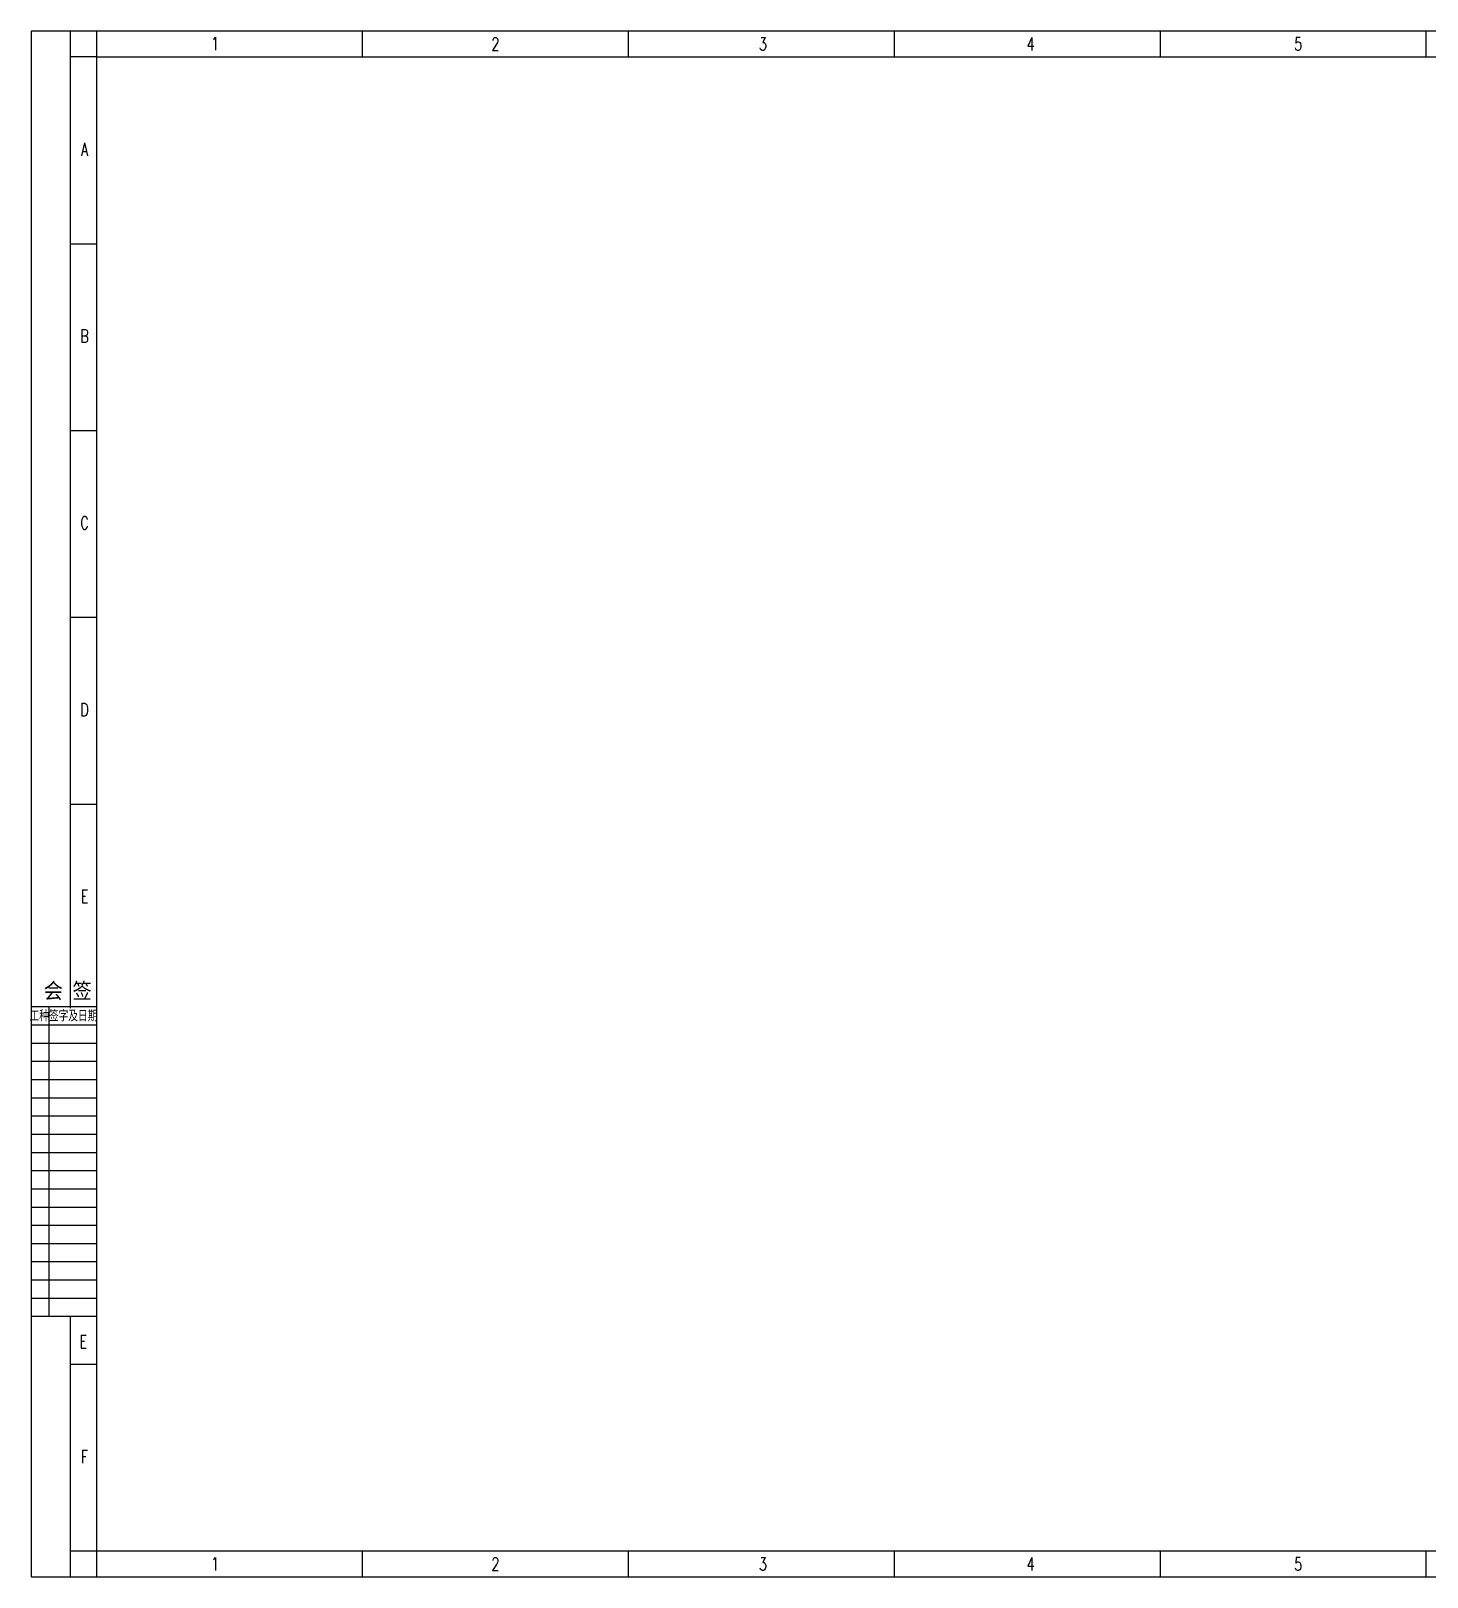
# Model space of a CAD drawing. Header units: inches. Extents: x 6 to 109360, y -14990 to 740552.
# Drawn here: x 6 to 542, y -7073 to -6479 of the extents above; entities that cross this region are included whole.
import ezdxf
from ezdxf.enums import TextEntityAlignment as Align

# ---------------------------------------------------------------- set-up
doc = ezdxf.new("R2010")
doc.units = ezdxf.units.IN
doc.header["$MEASUREMENT"] = 0
doc.layers.add('图框', color=4, linetype='Continuous')
doc.styles.add('HZ', font='txt_____.ttf', dxfattribs={"width": 0.7, "bigfont": 'HZTXT'})
doc.styles.add('ROMAND', font='romand__.ttf', dxfattribs={"width": 0.7, "bigfont": 'OCHINESE.shx'})

# ---------------------------------------------------------------- blocks, each defined once
blk = doc.blocks.new('*U24')
at = {"layer": '图框'}
blk.add_line((0, -5), (0, 5), dxfattribs=at)
blk = doc.blocks.new('*U25')
at = {"color": 0, "linetype": 'ByBlock', "lineweight": -2, "transparency": 16777216}
for p in [(0, 0), (102.167, 0), (204.334, 0), (306.501, 0), (408.668, 0), (510.835, 0), (613.002, 0), (715.169, 0), (817.336, 0), (919.503, 0), (1021.67, 0), (1123.837, 0)]:
    blk.add_blockref('*U24', p, dxfattribs=at)
blk = doc.blocks.new('*U26')
at = {"layer": '图框'}
blk.add_line((0, -5), (0, 5), dxfattribs=at)
blk = doc.blocks.new('*U27')
at = {"color": 0, "linetype": 'ByBlock', "lineweight": -2, "transparency": 16777216}
for p in [(0, 0), (102.167, 0), (204.334, 0), (306.501, 0), (408.668, 0), (510.835, 0), (613.002, 0), (715.169, 0), (817.336, 0), (919.503, 0), (1021.67, 0), (1123.837, 0)]:
    blk.add_blockref('*U26', p, dxfattribs=at)
blk = doc.blocks.new('会签')
at = {"color": 0}
for p, q in [((3629.69, -1305.73), (3604.69, -1305.73)), ((3611.37, -1424.73), (3611.37, -1305.73)), ((3629.69, -1312.73), (3604.69, -1312.73)), ((3629.69, -1319.73), (3604.69, -1319.73)), ((3629.69, -1326.73), (3604.69, -1326.73)), ((3629.69, -1333.73), (3604.69, -1333.73)), ((3629.69, -1340.73), (3604.69, -1340.73)), ((3629.69, -1347.73), (3604.69, -1347.73)), ((3629.69, -1354.73), (3604.69, -1354.73)), ((3629.69, -1361.73), (3604.69, -1361.73)), ((3629.69, -1368.73), (3604.69, -1368.73)), ((3629.69, -1375.73), (3604.69, -1375.73)), ((3629.69, -1382.73), (3604.69, -1382.73)), ((3629.69, -1389.73), (3604.69, -1389.73)), ((3629.69, -1396.73), (3604.69, -1396.73)), ((3629.69, -1403.73), (3604.69, -1403.73)), ((3629.69, -1410.73), (3604.69, -1410.73)), ((3629.69, -1417.73), (3604.69, -1417.73)), ((3629.69, -1424.73), (3604.69, -1424.73))]:
    blk.add_line(p, q, dxfattribs=at)
for s, height, style, width, p in [('会 签  ', 6, 'HZ', 0.9, (3622.23, -1302.52)), ('工种签字及日期', 3.8, 'ROMAND', 0.7, (3616.9, -1310.89))]:
    blk.add_text(s, height=height, dxfattribs=dict(at, style=style, width=width)).set_placement(p, align=Align.CENTER)

msp = doc.modelspace()

# ---------------------------------------------------------------- linework, layer by layer
at = {"layer": '图框'}
for p, q in [((6.21035, -6478.88853), (1267.21035, -6478.88853)), ((6.21035, -7072.88853), (6.21035, -6478.88853)), ((21.21035, -6854.26268), (21.21035, -6478.88853)), ((31.21035, -6488.88853), (21.21035, -6488.88853)), ((21.21035, -6560.63853), (31.21035, -6560.63853)), ((21.21035, -6632.38853), (31.21035, -6632.38853)), ((21.21035, -6704.13853), (31.21035, -6704.13853)), ((21.21035, -6775.88853), (31.21035, -6775.88853)), ((21.21035, -7072.88853), (21.21035, -6972.86268)), ((21.21035, -6991.13853), (31.21035, -6991.13853)), ((31.21035, -7062.88853), (21.21035, -7062.88853)), ((1267.21035, -7072.88853), (6.21035, -7072.88853))]:
    msp.add_line(p, q, dxfattribs=at)
at = {"layer": '图框', "color": 1}
for p, q in [((31.21035, -6488.88853), (1257.21035, -6488.88853)), ((31.21035, -7062.88853), (31.21035, -6488.88853)), ((1257.21035, -7062.88853), (31.21035, -7062.88853))]:
    msp.add_line(p, q, dxfattribs=at)

# ---------------------------------------------------------------- block references
at = {"linetype": 'Continuous'}
for name, p in [('*U25', (31.21035, -6483.88853)), ('*U27', (31.21035, -7067.88853))]:
    msp.add_blockref(name, p, dxfattribs=at)
at = {"color": 0}
msp.add_blockref('会签', (-3598.44995, -5548.11224), dxfattribs=at)

# ---------------------------------------------------------------- texts
at = {"layer": '图框', "style": 'HZ', "width": 0.7}
for s, p in [('1', (76.68161, -6486.3237)), ('2', (184.38921, -6486.38853)), ('3', (287.19308, -6486.38853)), ('4', (389.99695, -6486.38853)), ('5', (492.80081, -6486.38853)), ('A', (26.5353, -6526.88249)), ('B', (26.5353, -6598.63249)), ('C', (26.5353, -6670.38249)), ('D', (26.5353, -6742.13249)), ('E', (26.5353, -6813.88249)), ('E', (26.09096, -6984.92937)), ('F', (26.5353, -7029.13249)), ('1', (76.68161, -7070.3237)), ('2', (184.38921, -7070.38853)), ('3', (287.19308, -7070.38853)), ('4', (389.99695, -7070.38853)), ('5', (492.80081, -7070.38853))]:
    msp.add_text(s, height=5, dxfattribs=at).set_placement(p, align=Align.CENTER)

doc.saveas('drawing.dxf')
